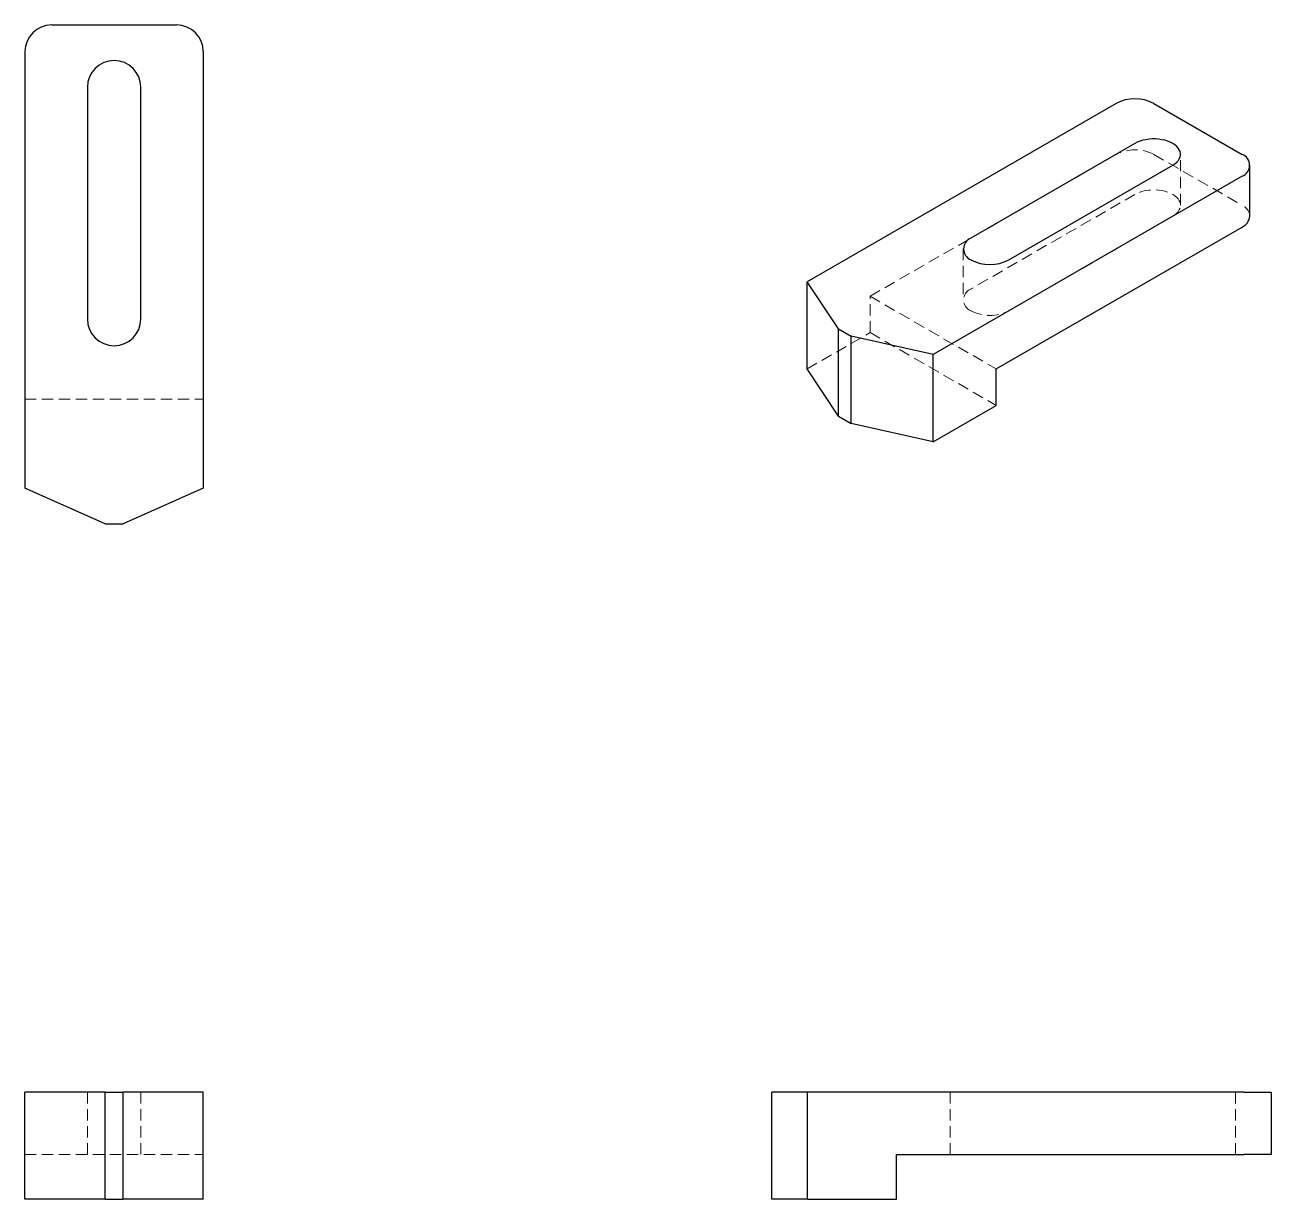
# Model space of a CAD drawing. Header units: millimetres. Extents: x 351 to 490, y 231 to 363.
import ezdxf

# ---------------------------------------------------------------- set-up
doc = ezdxf.new("R2010")
doc.units = ezdxf.units.MM
doc.linetypes.add('HIDDEN', pattern=[1.905, 1.27, -0.635])

msp = doc.modelspace()

# ---------------------------------------------------------------- linework, layer by layer
at = {"color": 7, "linetype": 'Continuous', "lineweight": 25}
for p, q in [((353.62, 362.88), (367.62, 362.88)), ((350.62, 359.88), (350.62, 310.88)), ((370.62, 359.88), (370.62, 310.88)), ((357.62, 355.88), (357.62, 329.88)), ((363.62, 329.88), (363.62, 355.88)), ((472.99, 354.07), (438.34, 334.06)), ((477.23, 354.07), (487.13, 348.35)), ((475.11, 349.58), (456.72, 338.96)), ((460.97, 336.51), (479.35, 347.13)), ((488.01, 341.41), (488.01, 347.13)), ((487.13, 345.9), (452.48, 325.9)), ((459.55, 324.27), (487.13, 340.19)), ((441.87, 328.76), (438.34, 334.06)), ((438.34, 324.27), (438.34, 334.06)), ((441.87, 328.76), (443.29, 327.94)), ((441.87, 318.96), (441.87, 328.76)), ((452.48, 325.9), (443.29, 327.94)), ((443.29, 318.14), (443.29, 327.94)), ((452.48, 316.1), (452.48, 325.9)), ((441.87, 318.96), (438.34, 324.27)), ((459.55, 320.18), (459.55, 324.27)), ((452.48, 316.1), (459.55, 320.18)), ((441.87, 318.96), (443.29, 318.14)), ((452.48, 316.1), (443.29, 318.14)), ((359.62, 306.88), (350.62, 310.88)), ((370.62, 310.88), (361.62, 306.88)), ((359.62, 306.88), (361.62, 306.88)), ((350.62, 231.12), (350.62, 243.12)), ((359.62, 243.12), (350.62, 243.12)), ((359.62, 231.12), (359.62, 243.12)), ((359.62, 243.12), (361.62, 243.12)), ((361.62, 231.12), (361.62, 243.12)), ((370.62, 243.12), (361.62, 243.12)), ((370.62, 231.12), (370.62, 243.12)), ((434.38, 231.12), (434.38, 243.12)), ((438.38, 243.12), (434.38, 243.12)), ((438.38, 231.12), (438.38, 243.12)), ((487.38, 243.12), (438.38, 243.12)), ((487.38, 243.12), (490.38, 243.12)), ((490.38, 243.12), (490.38, 236.12)), ((448.38, 231.12), (448.38, 236.12)), ((448.38, 236.12), (487.38, 236.12)), ((490.38, 236.12), (487.38, 236.12)), ((359.62, 231.12), (350.62, 231.12)), ((359.62, 231.12), (361.62, 231.12)), ((370.62, 231.12), (361.62, 231.12)), ((438.38, 231.12), (434.38, 231.12)), ((438.38, 231.12), (448.38, 231.12))]:
    msp.add_line(p, q, dxfattribs=at)
at = {"color": 7, "linetype": 'HIDDEN', "lineweight": 18}
for p, q in [((445.41, 332.43), (472.99, 348.35)), ((477.23, 348.35), (487.13, 342.64)), ((480.23, 342.64), (480.23, 348.35)), ((475.11, 343.86), (456.72, 333.25)), ((460.97, 330.8), (479.35, 341.41)), ((455.84, 337.74), (455.84, 332.02)), ((445.41, 332.43), (459.55, 324.27)), ((445.41, 328.35), (445.41, 332.43)), ((438.34, 324.27), (445.41, 328.35)), ((445.41, 328.35), (459.55, 320.18)), ((350.62, 320.88), (370.62, 320.88)), ((357.62, 236.12), (357.62, 243.12)), ((363.62, 236.12), (363.62, 243.12)), ((454.38, 236.12), (454.38, 243.12)), ((486.38, 236.12), (486.38, 243.12)), ((350.62, 236.12), (370.62, 236.12))]:
    msp.add_line(p, q, dxfattribs=at)
at = {"color": 7, "linetype": 'Continuous', "lineweight": 25, "flags": 128}
msp.add_lwpolyline([(479.35, 347.13), (479.59, 347.28), (479.8, 347.46), (479.96, 347.64), (480.09, 347.84), (480.18, 348.04), (480.22, 348.25), (480.22, 348.46), (480.18, 348.66), (480.09, 348.87), (479.96, 349.06), (479.8, 349.25), (479.59, 349.42), (479.35, 349.58), (479.08, 349.71), (478.78, 349.83), (478.46, 349.93), (478.12, 350), (477.77, 350.06), (477.41, 350.08), (477.05, 350.08), (476.69, 350.06), (476.34, 350), (476, 349.93), (475.68, 349.83), (475.38, 349.71), (475.11, 349.58)], dxfattribs=at)
at = {"color": 7, "linetype": 'HIDDEN', "lineweight": 18, "flags": 128}
msp.add_lwpolyline([(479.35, 341.41), (479.59, 341.57), (479.8, 341.74), (479.96, 341.92), (480.09, 342.12), (480.18, 342.32), (480.22, 342.53), (480.22, 342.74), (480.18, 342.95), (480.09, 343.15), (479.96, 343.35), (479.8, 343.53), (479.59, 343.7), (479.35, 343.86), (479.08, 344), (478.78, 344.12), (478.46, 344.22), (478.12, 344.29), (477.77, 344.34), (477.41, 344.36), (477.05, 344.36), (476.69, 344.34), (476.34, 344.29), (476, 344.22), (475.68, 344.12), (475.38, 344), (475.11, 343.86)], dxfattribs=at)
at = {"color": 7, "linetype": 'Continuous', "lineweight": 25}
for centre, radius, start, end in [((353.62, 359.88), 3, 90, 180), ((367.62, 359.88), 3, 0, 90), ((360.62, 355.88), 3, 0, 180), ((475.11, 349.99), 4.6, 62.5243, 117.4757), ((486.66, 347.13), 1.31, 291.1341, 68.8659), ((486.48, 341.58), 1.53, 294.924, 353.7559), ((457.2, 337.74), 1.31, 111.1341, 248.8659), ((458.84, 340.59), 4.6, 242.5243, 297.4757), ((360.62, 329.88), 3, 180, 270), ((360.62, 329.88), 3, 270, 0)]:
    msp.add_arc(centre, radius, start, end, dxfattribs=at)
at = {"color": 7, "linetype": 'HIDDEN', "lineweight": 18}
for centre, radius, start, end in [((475.11, 344.27), 4.6, 62.5243, 117.4757), ((486.56, 341.3), 1.45, 4.4583, 66.8619), ((457.2, 332.02), 1.31, 111.1341, 248.8659), ((458.84, 334.88), 4.6, 242.5243, 297.4757)]:
    msp.add_arc(centre, radius, start, end, dxfattribs=at)

doc.saveas('drawing.dxf')
